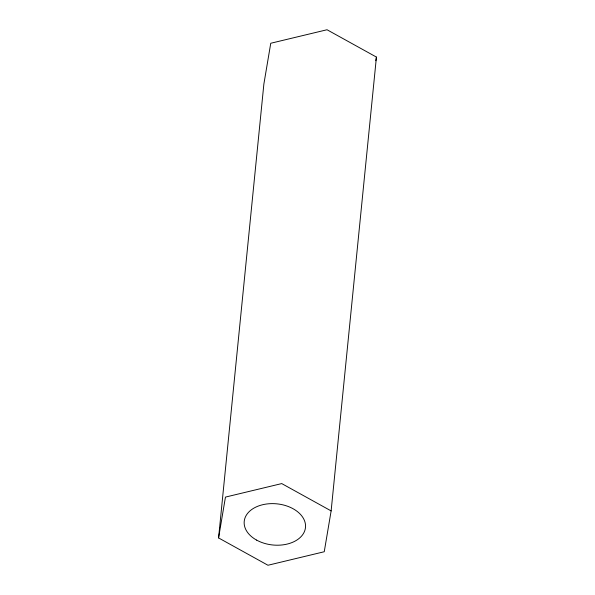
<?xml version="1.0" encoding="UTF-8"?>
<svg xmlns="http://www.w3.org/2000/svg" width="595" height="595" viewBox="0 0 595 595"><rect width="100%" height="100%" fill="white"/><g stroke="black" fill="none" stroke-linecap="round" stroke-linejoin="round"><path stroke-width="0.89" d="M218.573 537.925L263.868 84.088L270.755 43.256L327.034 29.75L376.427 57.075L331.132 510.912L324.245 551.744L267.966 565.25L218.573 537.925L225.453 497.093L281.733 483.586L331.132 510.912M375.817 60.705L376.427 57.075M256.616 540.104A30.784 20.676 5.7 0 0 305.354 528.405A30.784 20.676 5.7 0 0 262.581 504.746A30.784 20.676 5.7 0 0 256.616 540.104"/></g></svg>
